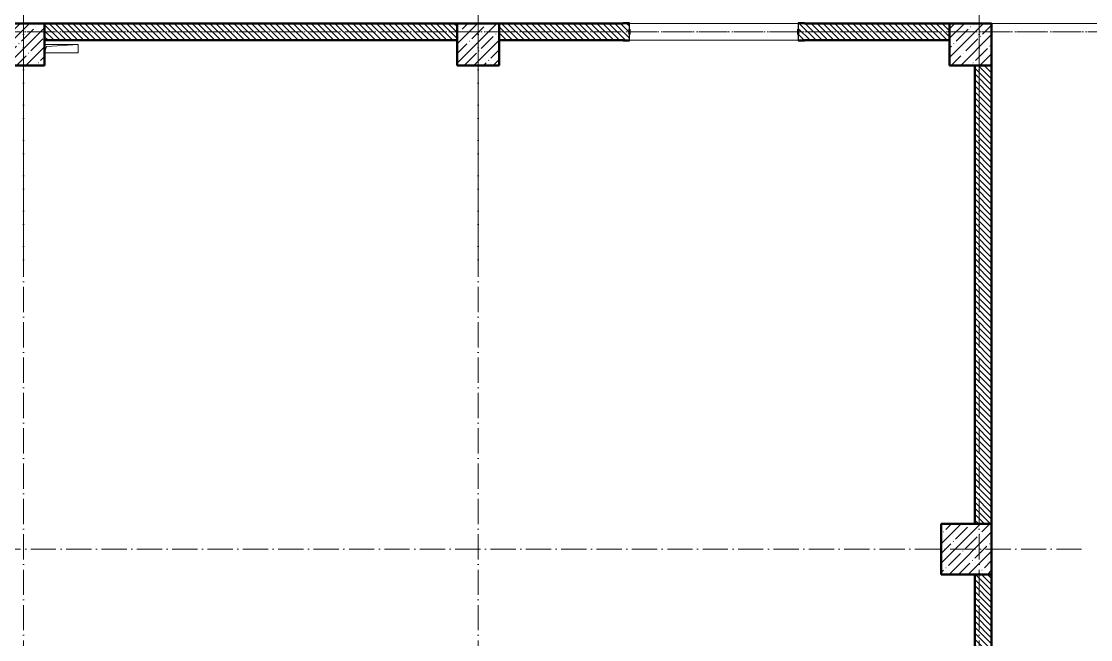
# Model space of a CAD drawing. Header units: millimetres. Extents: x -401725 to 250493, y 305116 to 802890.
# Drawn here: x 62133 to 74834, y 494622 to 501972 of the extents above; entities that cross this region are included whole.
import ezdxf

# ---------------------------------------------------------------- set-up
doc = ezdxf.new("R2010")
doc.units = ezdxf.units.MM
doc.linetypes.add('50_200_ШТРИХ_1Т_ш5_п1_п1_', pattern=[700, 500, -100, 0, -100])
for name, color, linetype, lineweight in [('A-FLOR-____-OTLN', 7, 'Continuous', 9), ('A-GENM-____-MCUT', 7, 'Continuous', 25), ('A-GENM-____-OTLN', 7, 'Continuous', 9), ('A-GENM-____-OTLN-1', 7, 'Continuous', 25), ('A-WALL-____-MCUT', 7, 'Continuous', 13), ('A-WALL-____-MCUT-2', 7, 'Continuous', 50), ('A-WALL-____-PATT-1', 7, 'Continuous', 9), ('I-WALL-____-OTLN', 7, 'Continuous', 9), ('S-COLS-____-MCUT', 7, 'Continuous', 50), ('S-COLS-____-OTLN', 7, 'Continuous', 9), ('S-GRID-____-OTLN-1', 7, '50_200_ШТРИХ_1Т_ш5_п1_п1_', 9)]:
    doc.layers.add(name, color=color, linetype=linetype, lineweight=lineweight)
pattern_1 = [(135, (-15591.663, 459015.94), (-35.35534, -35.35534), [])]
pattern_2 = [(45, (-89000, -42681.04), (-114.04925, 114.04925), []), (45, (-88885.95, -42681.04), (-114.04925, 114.04925), [201.613, -40.323, 3.353, -36.97])]
pattern_3 = [(45, (-77750, -42681.04), (-114.04925, 114.04925), []), (45, (-77635.95, -42681.04), (-114.04925, 114.04925), [201.613, -40.323, 3.353, -36.97])]
pattern_4 = [(45, (-83150, -42681.04), (-114.04925, 114.04925), []), (45, (-83035.95, -42681.04), (-114.04925, 114.04925), [201.613, -40.323, 3.353, -36.97])]
pattern_5 = [(135, (-15591.663, 459015.94), (-35.35534, -35.35534), [])]

# ---------------------------------------------------------------- blocks, each defined once
blk = doc.blocks.new('BSC_Колонна _Прямоугольная - 500х500-V32-АР1_План отверстий 2 этажа в осях 1-64_Ю-ЯЯ')
at = {"layer": 'S-COLS-____-OTLN'}
h = blk.add_hatch(dxfattribs=at)
h.set_pattern_fill('FP_42', color=256, style=0, pattern_type=2)
h.set_pattern_definition(pattern_2)
h.paths.add_polyline_path([(-250, -250), (250, -250), (250, 250), (-250, 250)], flags=0)
at = {"layer": 'S-COLS-____-MCUT'}
for p, q in [((250, 250), (-250, 250)), ((-250, 250), (-250, -250)), ((250, -250), (250, 250)), ((-250, -250), (250, -250))]:
    blk.add_line(p, q, dxfattribs=at)
blk = doc.blocks.new('BSC_Колонна _Прямоугольная - 500х500-V33-АР1_План отверстий 2 этажа в осях 1-64_Ю-ЯЯ')
at = {"layer": 'S-COLS-____-OTLN'}
h = blk.add_hatch(dxfattribs=at)
h.set_pattern_fill('FP_43', color=256, style=0, pattern_type=2)
h.set_pattern_definition(pattern_3)
h.paths.add_polyline_path([(-250, -250), (250, -250), (250, 250), (-250, 250)], flags=0)
at = {"layer": 'S-COLS-____-MCUT'}
for p, q in [((250, 250), (-250, 250)), ((-250, 250), (-250, -250)), ((250, -250), (250, 250)), ((-250, -250), (250, -250))]:
    blk.add_line(p, q, dxfattribs=at)
blk = doc.blocks.new('BSC_Колонна _Прямоугольная - 500х500-V34-АР1_План отверстий 2 этажа в осях 1-64_Ю-ЯЯ')
at = {"layer": 'S-COLS-____-OTLN'}
h = blk.add_hatch(dxfattribs=at)
h.set_pattern_fill('FP_44', color=256, style=0, pattern_type=2)
h.set_pattern_definition(pattern_4)
h.paths.add_polyline_path([(-250, -250), (250, -250), (250, 250), (-250, 250)], flags=0)
at = {"layer": 'S-COLS-____-MCUT'}
for p, q in [((250, 250), (-250, 250)), ((-250, 250), (-250, -250)), ((250, -250), (250, 250)), ((-250, -250), (250, -250))]:
    blk.add_line(p, q, dxfattribs=at)
blk = doc.blocks.new('Фахверк_СКБ_Уголок - 200_3380-28509457-АР1_План отверстий 2 этажа в осях 1-64_Ю-ЯЯ')
at = {"layer": 'A-GENM-____-MCUT'}
for p, q in [((200, 156), (125, 156)), ((125, 156), (125, 81)), ((131, 81), (131, 150)), ((131, 150), (200, 150)), ((200, 150), (200, 156)), ((125, 81), (131, 81)), ((131, 19), (125, 19)), ((125, 19), (125, -56)), ((131, -50), (131, 19)), ((125, -56), (200, -56)), ((200, -50), (131, -50)), ((200, -56), (200, -50))]:
    blk.add_line(p, q, dxfattribs=at)
blk = doc.blocks.new('154_Стойка_СКБ_Уголок - СМ-2180_200-28268025-АР1_План отверстий 2 этажа в осях 1-64_Ю-ЯЯ')
at = {"layer": 'A-GENM-____-MCUT'}
for p, q in [((125, 156), (125, 81)), ((200, 156), (125, 156)), ((131, 81), (131, 150)), ((131, 150), (200, 150)), ((200, 150), (200, 156)), ((125, 81), (131, 81)), ((131, 19), (125, 19)), ((125, 19), (125, -56)), ((131, -50), (131, 19)), ((125, -56), (200, -56)), ((200, -50), (131, -50)), ((200, -56), (200, -50))]:
    blk.add_line(p, q, dxfattribs=at)
blk = doc.blocks.new('AR_Отверстие прямоугольное _в плите_ - AR_Отверстие прямоугольное _в плите_-30511579-АР1_План отверстий 2 этажа в осях 1-64_Ю-ЯЯ')
at = {"layer": 'A-GENM-____-OTLN'}
for p, q in [((200, 50), (-200, 50)), ((-200, -50), (-175, 25)), ((-175, 25), (200, 50)), ((200, -50), (200, 50)), ((-200, -50), (200, -50))]:
    blk.add_line(p, q, dxfattribs=at)
blk = doc.blocks.new('BSC_Колонна _Прямоугольная - 500х500-25642906-АР1_План отверстий 2 этажа в осях 1-64_А-ГГ')
at = {"layer": 'S-COLS-____-OTLN'}
h = blk.add_hatch(dxfattribs=at)
h.set_pattern_fill('FP_35', color=256, style=0, pattern_type=2)
h.set_pattern_definition(pattern_2)
h.paths.add_polyline_path([(-250, -250), (250, -250), (250, 250), (-250, 250)], flags=0)
at = {"layer": 'S-COLS-____-MCUT'}
for p, q in [((250, 250), (-250, 250)), ((-250, 250), (-250, -250)), ((250, -250), (250, 250)), ((-250, -250), (250, -250))]:
    blk.add_line(p, q, dxfattribs=at)
blk = doc.blocks.new('BSC_Колонна _Прямоугольная - 600х600-26981669-АР1_План отверстий 2 этажа в осях 1-64_А-ГГ')
at = {"layer": 'S-COLS-____-OTLN'}
h = blk.add_hatch(dxfattribs=at)
h.set_pattern_fill('FP_41', color=256, style=0, pattern_type=2)
h.set_pattern_definition([(45, (-88950, -36681.04), (-114.04925, 114.04925), []), (45, (-88835.95, -36681.04), (-114.04925, 114.04925), [201.613, -40.323, 3.353, -36.97])])
h.paths.add_polyline_path([(-300, -300), (300, -300), (300, 300), (-300, 300)], flags=0)
at = {"layer": 'S-COLS-____-MCUT'}
for p, q in [((300, 300), (-300, 300)), ((-300, 300), (-300, -300)), ((300, -300), (300, 300)), ((-300, -300), (300, -300))]:
    blk.add_line(p, q, dxfattribs=at)
blk = doc.blocks.new('BSC_Колонна _Прямоугольная - 500х500-V16-АР1_План отверстий 2 этажа в осях 1-64_А-ГГ')
at = {"layer": 'S-COLS-____-OTLN'}
h = blk.add_hatch(dxfattribs=at)
h.set_pattern_fill('FP_45', color=256, style=0, pattern_type=2)
h.set_pattern_definition(pattern_3)
h.paths.add_polyline_path([(-250, -250), (250, -250), (250, 250), (-250, 250)], flags=0)
at = {"layer": 'S-COLS-____-MCUT'}
for p, q in [((250, 250), (-250, 250)), ((-250, 250), (-250, -250)), ((250, -250), (250, 250)), ((-250, -250), (250, -250))]:
    blk.add_line(p, q, dxfattribs=at)
blk = doc.blocks.new('BSC_Колонна _Прямоугольная - 500х500-V17-АР1_План отверстий 2 этажа в осях 1-64_А-ГГ')
at = {"layer": 'S-COLS-____-OTLN'}
h = blk.add_hatch(dxfattribs=at)
h.set_pattern_fill('FP_46', color=256, style=0, pattern_type=2)
h.set_pattern_definition(pattern_4)
h.paths.add_polyline_path([(-250, -250), (250, -250), (250, 250), (-250, 250)], flags=0)
at = {"layer": 'S-COLS-____-MCUT'}
for p, q in [((250, 250), (-250, 250)), ((-250, 250), (-250, -250)), ((250, -250), (250, 250)), ((-250, -250), (250, -250))]:
    blk.add_line(p, q, dxfattribs=at)
blk = doc.blocks.new('Фахверк_СКБ_Уголок - 200_3380-28509457-АР1_План отверстий 2 этажа в осях 1-64_А-ГГ')
at = {"layer": 'A-GENM-____-MCUT'}
for p, q in [((200, 156), (125, 156)), ((125, 156), (125, 81)), ((131, 81), (131, 150)), ((131, 150), (200, 150)), ((200, 150), (200, 156)), ((125, 81), (131, 81)), ((131, 19), (125, 19)), ((125, 19), (125, -56)), ((131, -50), (131, 19)), ((125, -56), (200, -56)), ((200, -50), (131, -50)), ((200, -56), (200, -50))]:
    blk.add_line(p, q, dxfattribs=at)
blk = doc.blocks.new('154_Стойка_СКБ_Уголок - СМ-2180_200-28268025-АР1_План отверстий 2 этажа в осях 1-64_А-ГГ')
at = {"layer": 'A-GENM-____-MCUT'}
for p, q in [((125, 156), (125, 81)), ((200, 156), (125, 156)), ((131, 81), (131, 150)), ((131, 150), (200, 150)), ((200, 150), (200, 156)), ((125, 81), (131, 81)), ((131, 19), (125, 19)), ((125, 19), (125, -56)), ((131, -50), (131, 19)), ((125, -56), (200, -56)), ((200, -50), (131, -50)), ((200, -56), (200, -50))]:
    blk.add_line(p, q, dxfattribs=at)
blk = doc.blocks.new('AR_Отверстие прямоугольное _в плите_ - AR_Отверстие прямоугольное _в плите_-30511579-АР1_План отверстий 2 этажа в осях 1-64_А-ГГ')
at = {"layer": 'A-GENM-____-OTLN'}
for p, q in [((200, 50), (-200, 50)), ((-200, -50), (-175, 25)), ((-175, 25), (200, 50)), ((200, -50), (200, 50)), ((-200, -50), (200, -50))]:
    blk.add_line(p, q, dxfattribs=at)
blk = doc.blocks.new('2этаж')
at = {"layer": 'S-GRID-____-OTLN-1', "color": 251, "ltscale": 0.6, "true_color": 0x636466}
for p, q in [((62158.3, 549908.8), (62158.3, 498997)), ((67558.3, 549908.8), (67558.3, 498997)), ((73508.3, 549908.8), (73508.3, 498997)), ((62158.3, 508896.9), (62158.3, 467585.8)), ((67558.3, 508896.9), (67558.3, 470838.7)), ((73508.3, 508896.9), (73508.3, 454533.3)), ((51735.1, 501847), (88482.7, 501847)), ((53374.4, 501847), (88482.7, 501847)), ((74727.1, 495697), (51735.1, 495697))]:
    blk.add_line(p, q, dxfattribs=at)

msp = doc.modelspace()

# ---------------------------------------------------------------- hatches: boundary and pattern name
at = {"layer": 'A-WALL-____-PATT-1'}
h = msp.add_hatch(dxfattribs=at)
h.set_pattern_fill('FP_6', color=256, style=0, pattern_type=2)
h.set_pattern_definition(pattern_1)
h.paths.add_polyline_path([(67308.3366, 501746.983), (67308.3366, 501946.983), (62408.3366, 501946.983), (62408.3366, 501746.983), (65698.1862, 501746.983)], flags=0)
h = msp.add_hatch(dxfattribs=at)
h.set_pattern_fill('FP_6', color=256, style=0, pattern_type=2)
h.set_pattern_definition(pattern_5)
h.paths.add_polyline_path([(67308.3366, 501746.983), (67308.3366, 501946.983), (62408.3366, 501946.983), (62408.3366, 501746.983), (65698.0043, 501746.983)], flags=0)
h = msp.add_hatch(dxfattribs=at)
h.set_pattern_fill('FP_6', color=256, style=0, pattern_type=2)
h.set_pattern_definition(pattern_1)
h.paths.add_polyline_path([(73158.3366, 501746.983), (73158.3366, 501946.983), (71364.3366, 501946.983), (71364.3366, 501877.983), (71358.3366, 501877.983), (71358.3366, 501815.983), (71364.3366, 501815.983), (71364.3366, 501746.983), (72768.1889, 501746.983)], flags=0)
h.paths.add_polyline_path([(69233.1876, 501746.983), (69352.3366, 501747.7571), (69352.3366, 501815.983), (69358.3366, 501815.983), (69358.3366, 501877.983), (69352.3366, 501877.983), (69352.3366, 501946.983), (67808.3366, 501946.983), (67808.3366, 501746.983)], flags=0)
h = msp.add_hatch(dxfattribs=at)
h.set_pattern_fill('FP_6', color=256, style=0, pattern_type=2)
h.set_pattern_definition(pattern_5)
h.paths.add_polyline_path([(73158.3366, 501746.983), (73158.3366, 501946.983), (71364.3366, 501946.983), (71364.3366, 501877.983), (71358.3366, 501877.983), (71358.3366, 501815.983), (71364.3366, 501815.983), (71364.3366, 501746.983), (72767.8614, 501746.983)], flags=0)
h.paths.add_polyline_path([(69352.3366, 501746.983), (69352.3366, 501815.983), (69358.3366, 501815.983), (69358.3366, 501877.983), (69352.3366, 501877.983), (69352.3366, 501946.983), (67808.3366, 501946.983), (67808.3366, 501746.983), (69283.3366, 501746.983)], flags=0)
h = msp.add_hatch(dxfattribs=at)
h.set_pattern_fill('FP_6', color=256, style=0, pattern_type=2)
h.set_pattern_definition(pattern_1)
h.paths.add_polyline_path([(73658.3366, 500496.983), (73658.3366, 501446.983), (73458.3366, 501446.983), (73458.3366, 500496.983)], flags=0)
h = msp.add_hatch(dxfattribs=at)
h.set_pattern_fill('FP_6', color=256, style=0, pattern_type=2)
h.set_pattern_definition(pattern_5)
h.paths.add_polyline_path([(73658.3366, 495996.983), (73658.3366, 501446.983), (73458.3366, 501446.983), (73458.3366, 495996.983)], flags=0)
h = msp.add_hatch(dxfattribs=at)
h.set_pattern_fill('FP_6', color=256, style=0, pattern_type=2)
h.set_pattern_definition(pattern_5)
h.paths.add_polyline_path([(73658.3366, 489996.983), (73658.3366, 495396.983), (73458.3366, 495396.983), (73458.3366, 489996.983)], flags=0)

# ---------------------------------------------------------------- linework, layer by layer
at = {"layer": 'A-FLOR-____-OTLN'}
msp.add_line((77108.3366, 501946.983), (73658.3366, 501946.983), dxfattribs=at)
msp.add_line((77108.3366, 501946.983), (73658.3366, 501946.983), dxfattribs=at)
at = {"layer": 'A-WALL-____-MCUT'}
for p, q in [((67308.3366, 501946.983), (62408.3366, 501946.983)), ((69283.3366, 501946.983), (67808.3366, 501946.983)), ((73158.3366, 501946.983), (71433.3366, 501946.983)), ((69358.3366, 501815.983), (69358.3366, 501877.983)), ((71358.3366, 501877.983), (71358.3366, 501815.983)), ((62408.3366, 501746.983), (67308.3366, 501746.983)), ((67808.3366, 501746.983), (69283.3366, 501746.983)), ((71433.3366, 501746.983), (73158.3366, 501746.983)), ((73458.3366, 501446.983), (73458.3366, 500496.983)), ((73658.3366, 500496.983), (73658.3366, 501446.983))]:
    msp.add_line(p, q, dxfattribs=at)
at = {"layer": 'A-WALL-____-MCUT-2'}
for p, q in [((67308.3366, 501946.983), (62408.3366, 501946.983)), ((69283.3366, 501946.983), (67808.3366, 501946.983)), ((73158.3366, 501946.983), (71433.3366, 501946.983)), ((69358.3366, 501815.983), (69358.3366, 501877.983)), ((71358.3366, 501877.983), (71358.3366, 501815.983)), ((62408.3366, 501746.983), (67308.3366, 501746.983)), ((67808.3366, 501746.983), (69283.3366, 501746.983)), ((71433.3366, 501746.983), (73158.3366, 501746.983)), ((73458.3366, 501446.983), (73458.3366, 495996.983)), ((73658.3366, 495996.983), (73658.3366, 501446.983)), ((73458.3366, 495396.983), (73458.3366, 489996.983)), ((73658.3366, 489996.983), (73658.3366, 495396.983))]:
    msp.add_line(p, q, dxfattribs=at)
at = {"layer": 'I-WALL-____-OTLN'}
for p, q in [((69358.3366, 501946.983), (71358.3366, 501946.983)), ((69358.3366, 501946.983), (71358.3366, 501946.983)), ((71358.3366, 501746.983), (69358.3366, 501746.983)), ((71358.3366, 501746.983), (69358.3366, 501746.983))]:
    msp.add_line(p, q, dxfattribs=at)

# ---------------------------------------------------------------- block references
at = {"color": 18, "true_color": 0x000000}
msp.add_blockref('2этаж', (0, 0), dxfattribs=at)
at = {"layer": 'A-GENM-____-OTLN'}
for name in ['AR_Отверстие прямоугольное _в плите_ - AR_Отверстие прямоугольное _в плите_-30511579-АР1_План отверстий 2 этажа в осях 1-64_Ю-ЯЯ', 'AR_Отверстие прямоугольное _в плите_ - AR_Отверстие прямоугольное _в плите_-30511579-АР1_План отверстий 2 этажа в осях 1-64_А-ГГ']:
    msp.add_blockref(name, (62608.3366, 501646.983), dxfattribs=at)
at = {"layer": 'A-GENM-____-OTLN-1', "rotation": 180}
for name in ['Фахверк_СКБ_Уголок - 200_3380-28509457-АР1_План отверстий 2 этажа в осях 1-64_Ю-ЯЯ', 'Фахверк_СКБ_Уголок - 200_3380-28509457-АР1_План отверстий 2 этажа в осях 1-64_А-ГГ']:
    msp.add_blockref(name, (69483.3366, 501896.983), dxfattribs=at)
at = {"layer": 'A-GENM-____-OTLN-1'}
for name in ['154_Стойка_СКБ_Уголок - СМ-2180_200-28268025-АР1_План отверстий 2 этажа в осях 1-64_Ю-ЯЯ', '154_Стойка_СКБ_Уголок - СМ-2180_200-28268025-АР1_План отверстий 2 этажа в осях 1-64_А-ГГ']:
    msp.add_blockref(name, (71233.3366, 501796.983), dxfattribs=at)
at = {"layer": 'S-COLS-____-OTLN'}
for name, p in [('BSC_Колонна _Прямоугольная - 500х500-V33-АР1_План отверстий 2 этажа в осях 1-64_Ю-ЯЯ', (62158.3366, 501696.983)), ('BSC_Колонна _Прямоугольная - 500х500-V16-АР1_План отверстий 2 этажа в осях 1-64_А-ГГ', (62158.3366, 501696.983)), ('BSC_Колонна _Прямоугольная - 500х500-V34-АР1_План отверстий 2 этажа в осях 1-64_Ю-ЯЯ', (67558.3366, 501696.983)), ('BSC_Колонна _Прямоугольная - 500х500-V17-АР1_План отверстий 2 этажа в осях 1-64_А-ГГ', (67558.3366, 501696.983)), ('BSC_Колонна _Прямоугольная - 500х500-V32-АР1_План отверстий 2 этажа в осях 1-64_Ю-ЯЯ', (73408.3366, 501696.983)), ('BSC_Колонна _Прямоугольная - 500х500-25642906-АР1_План отверстий 2 этажа в осях 1-64_А-ГГ', (73408.3366, 501696.983)), ('BSC_Колонна _Прямоугольная - 600х600-26981669-АР1_План отверстий 2 этажа в осях 1-64_А-ГГ', (73358.3366, 495696.983))]:
    msp.add_blockref(name, p, dxfattribs=at)

doc.saveas('drawing.dxf')
